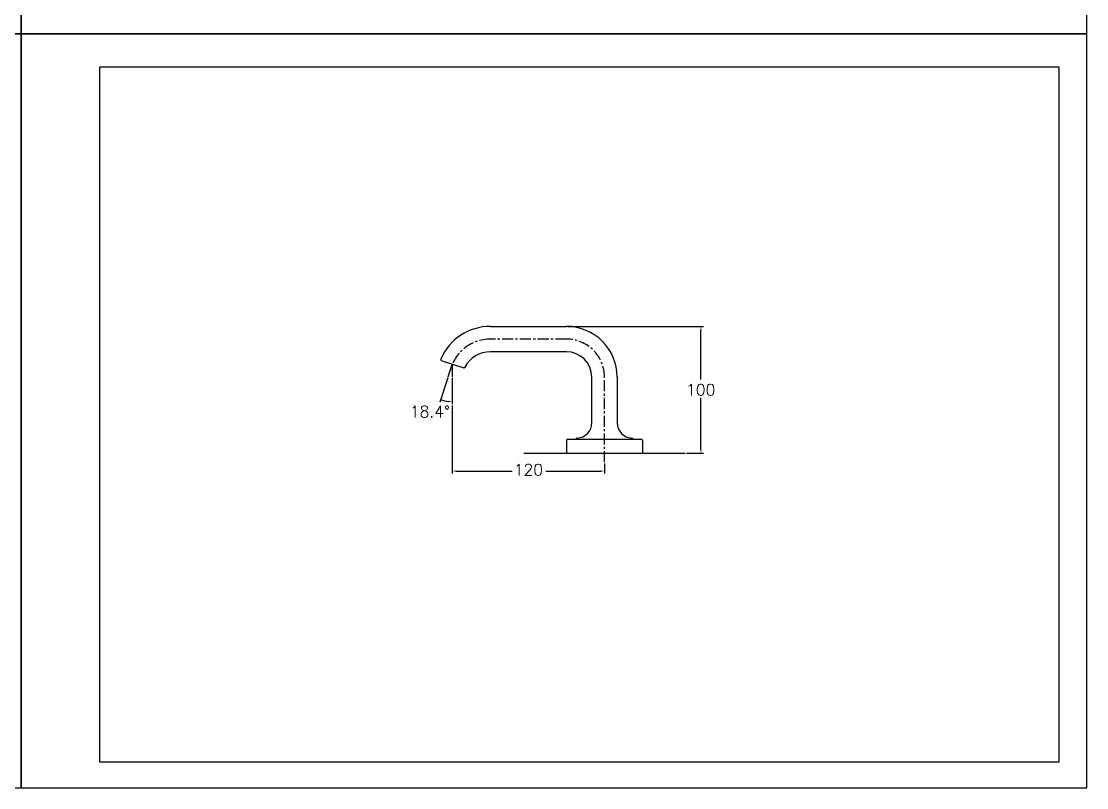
# Model space of a CAD drawing. Extents: x 8594 to 10274, y 9608 to 11210.
# Drawn here: x 9434 to 10274, y 9608 to 10212 of the extents above; entities that cross this region are included whole.
import ezdxf

# ---------------------------------------------------------------- set-up
doc = ezdxf.new("R2010")
doc.units = 0
doc.header["$LTSCALE"] = 7
doc.header["$MEASUREMENT"] = 0
doc.linetypes.add('CENTER', pattern=[2, 1.25, -0.25, 0.25, -0.25])
doc.layers.get('0').update_dxf_attribs({"color": 2, "linetype": 'CONTINUOUS'})
for name, color, linetype in [('CL', 1, 'CENTER'), ('D', 2, 'CONTINUOUS'), ('DWG', 7, 'CONTINUOUS'), ('TXT', 5, 'CONTINUOUS')]:
    doc.layers.add(name, color=color, linetype=linetype)
doc.styles.add('GHS', font='ROMANS', dxfattribs={"bigfont": 'GHS'})

# ---------------------------------------------------------------- blocks, each defined once
blk = doc.blocks.new('BORDER')
for p, q in [((1, 1), (0, 1)), ((0, 1), (0, 0)), ((1, 0), (1, 1)), ((0, 0), (1, 0))]:
    blk.add_line(p, q)

msp = doc.modelspace()

# ---------------------------------------------------------------- linework, layer by layer
at = {"color": 7, "linetype": 'Continuous'}
for p, q in [((9803.65, 9971.92), (9863.65, 9971.92)), ((9863.65, 9951.92), (9803.65, 9951.92)), ((9777.24, 9940.88), (9765.16, 9944.9)), ((9782.36, 9939.18), (9777.27, 9940.87)), ((9883.65, 9895.92), (9883.65, 9933.07)), ((9903.65, 9931.92), (9903.65, 9895.92)), ((9863.65, 9881.92), (9863.65, 9872.22)), ((9864.65, 9882.92), (9922.65, 9882.92)), ((9871.15, 9882.92), (9871.15, 9882.92)), ((9916.15, 9882.92), (9916.15, 9882.92)), ((9923.65, 9881.92), (9923.65, 9872.22)), ((9863.65, 9872.22), (9863.95, 9871.92)), ((9923.65, 9872.22), (9923.35, 9871.92))]:
    msp.add_line(p, q, dxfattribs=at)
at = {"color": 2, "linetype": 'Continuous'}
msp.add_line((9783.17, 9939.26), (9783.54, 9939.63), dxfattribs=at)
at = {"color": 7, "linetype": 'Continuous'}
for centre, radius, start, end in [((9803.65, 9929.32), 42.6, 90, 156.58567), ((9863.65, 9931.92), 40, 0, 90), ((9765.48, 9945.85), 1, 156.58567, 251.6), ((9803.65, 9929.32), 22.6, 90, 152.73715), ((9863.65, 9931.92), 20, 0, 90), ((9782.67, 9940.13), 1, 251.6, 332.73715), ((9871.65, 9895.92), 12, 272.20441, 0), ((9915.65, 9895.92), 12, 180, 267.79559), ((9864.65, 9881.92), 1, 90, 180), ((9872.15, 9882.92), 1, 92.20631, 179.99636), ((9915.15, 9882.92), 1, 0.00418, 87.79348), ((9922.65, 9881.92), 1, 0, 90)]:
    msp.add_arc(centre, radius, start, end, dxfattribs=at)
at = {"layer": 'CL'}
for p, q in [((9863.65, 9961.92), (9803.65, 9961.92)), ((9893.65, 9864.79), (9893.65, 9931.92))]:
    msp.add_line(p, q, dxfattribs=at)
for centre, radius, start, end in [((9803.65, 9929.32), 32.6, 90, 166.64633), ((9863.65, 9931.92), 30, 0, 90)]:
    msp.add_arc(centre, radius, start, end, dxfattribs=at)
at = {"layer": 'D'}
for p, q in [((9864.65, 9971.92), (9971.66, 9971.92)), ((9969.66, 9929.93), (9969.66, 9968.92)), ((9770.4, 9932.29), (9773.65, 9942.07)), ((9773.65, 9942.07), (9773.65, 9932)), ((9770.08, 9931.34), (9763.74, 9912.27)), ((9773.65, 9931), (9773.65, 9910.66)), ((9773.65, 9931), (9773.65, 9910.66)), ((9969.66, 9874.92), (9969.66, 9915.61)), ((9773.65, 9909.66), (9773.65, 9855.91)), ((9958.36, 9871.92), (9971.66, 9871.92)), ((9893.65, 9863.79), (9893.65, 9855.91)), ((9776.65, 9857.91), (9820.73, 9857.91)), ((9847.45, 9857.91), (9890.65, 9857.91))]:
    msp.add_line(p, q, dxfattribs=at)
msp.add_arc((9773.65, 9942.07), 29.41, 251.6, 264.15291, dxfattribs=at)
for points in [[(9969.16, 9968.92), (9970.16, 9968.92), (9969.66, 9971.92)], [(9767.13, 9912.88), (9767.39, 9913.85), (9764.37, 9914.17)], [(9770.68, 9913.32), (9770.63, 9912.32), (9773.65, 9912.66)], [(9969.16, 9874.92), (9970.16, 9874.92), (9969.66, 9871.92)], [(9776.65, 9858.41), (9776.65, 9857.41), (9773.65, 9857.91)], [(9890.65, 9858.41), (9890.65, 9857.41), (9893.65, 9857.91)]]:
    msp.add_solid(points, dxfattribs=at)
at = {"layer": 'DWG'}
msp.add_line((9829.94, 9871.92), (9957.36, 9871.92), dxfattribs=at)
at = {"layer": 'TXT'}
for p, q in [((9495.83, 10176.36), (10251.83, 10176.36)), ((9495.83, 9628.36), (9495.83, 10176.36)), ((10251.83, 10176.36), (10251.83, 9628.36)), ((10251.83, 9628.36), (9495.83, 9628.36))]:
    msp.add_line(p, q, dxfattribs=at)

# ---------------------------------------------------------------- block references
at = {"xscale": 840, "yscale": 594, "zscale": 840}
for p in [(8593.83, 10202.36), (9433.83, 10202.36), (8593.83, 9608.36), (9433.83, 9608.36)]:
    msp.add_blockref('BORDER', p, dxfattribs=at)

# ---------------------------------------------------------------- texts
at = {"layer": 'DWG', "char_height": 9, "attachment_point": 5, "style": 'GHS'}
for s, insert in [('\\A1;100', (9969.46, 9921.92)), ('\\A1;18.4%%d', (9755.93, 9904.74)), ('\\A1;120', (9833.65, 9858.93))]:
    msp.add_mtext(s, dxfattribs=dict(at, insert=insert))

doc.saveas('drawing.dxf')
